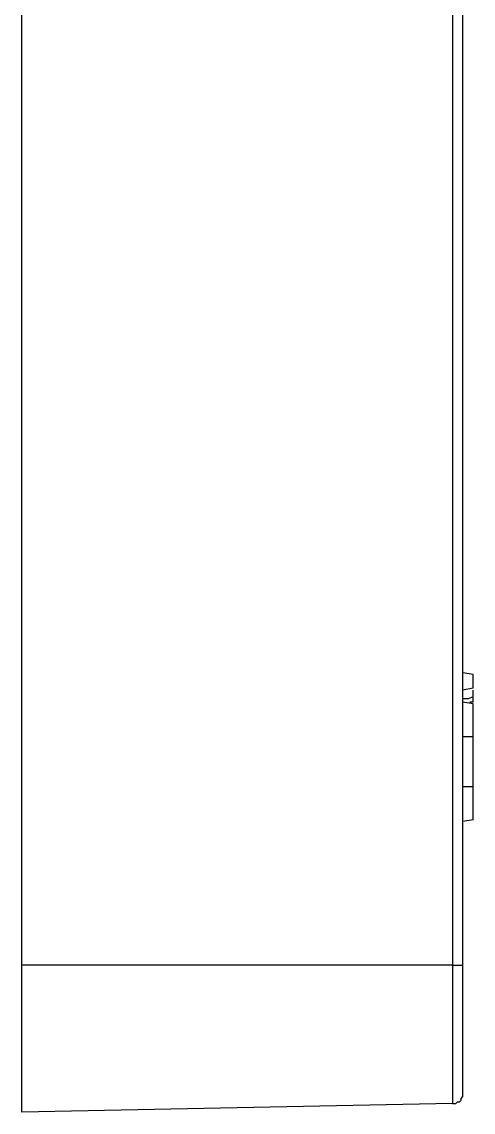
# Model space of a CAD drawing. Header units: centimetres. Extents: x -9.3 to 8.8, y -8.1 to 9.2.
# Drawn here: x 7.633 to 8.554, y -3.002 to -0.779 of the extents above; entities that cross this region are included whole.
import ezdxf

# ---------------------------------------------------------------- set-up
doc = ezdxf.new("R2010")
doc.units = ezdxf.units.CM
doc.header["$MEASUREMENT"] = 0
doc.layers.add('Camada 1', color=7, linetype='Continuous')

msp = doc.modelspace()

# ---------------------------------------------------------------- linework, layer by layer
at = {"layer": 'Camada 1', "color": 250, "lineweight": 25}
for points in [[(7.6334, -2.70228), (7.6334, -2.70228), (7.6334, 8.93939), (7.6334, 8.93939)], [(8.51182, 8.93939), (8.51182, 8.93939), (8.51182, -2.70228), (8.51182, -2.70228)], [(8.53299, -2.70228), (8.53299, -2.70228), (8.53299, 8.93939), (8.53299, 8.93939)], [(8.55415, -2.10961), (8.55415, -2.10961), (8.53299, -2.10608), (8.53299, -2.10608)], [(8.55415, -2.13783), (8.55415, -2.13783), (8.55415, -2.10961), (8.55415, -2.10961)], [(8.55415, -2.13783), (8.55415, -2.13783), (8.53299, -2.14136), (8.53299, -2.14136)], [(8.55415, -2.15547), (8.55415, -2.15547), (8.55415, -2.14136), (8.55415, -2.14136)], [(8.55415, -2.16605), (8.55415, -2.16605), (8.55415, -2.15547), (8.55415, -2.15547)], [(8.55415, -2.16958), (8.55415, -2.16958), (8.53299, -2.16605), (8.53299, -2.16605)], [(8.55415, -2.16605), (8.55415, -2.16605), (8.5471, -2.16605), (8.5471, -2.16605)], [(8.55415, -2.23661), (8.55415, -2.23661), (8.55415, -2.16958), (8.55415, -2.16958)], [(8.55415, -2.23661), (8.55415, -2.23661), (8.53299, -2.23661), (8.53299, -2.23661)], [(8.55415, -2.33892), (8.55415, -2.33892), (8.55415, -2.23661), (8.55415, -2.23661)], [(8.55415, -2.2613), (8.55415, -2.2613), (8.55415, -2.2613), (8.55415, -2.2613)], [(8.55415, -2.33892), (8.55415, -2.33892), (8.53299, -2.33892), (8.53299, -2.33892)], [(8.55415, -2.40594), (8.55415, -2.40594), (8.55415, -2.33892), (8.55415, -2.33892)], [(8.55415, -2.40594), (8.55415, -2.40594), (8.53299, -2.40947), (8.53299, -2.40947)], [(8.55415, -2.40594), (8.55415, -2.40594), (8.53299, -2.40947), (8.53299, -2.40947)], [(8.55415, -2.40594), (8.55415, -2.40594), (8.55415, -2.40594), (8.55415, -2.40594)], [(7.6334, -3.00214), (7.6334, -3.00214), (7.6334, -2.70228), (7.6334, -2.70228)], [(8.51182, -2.70228), (8.51182, -2.70228), (7.6334, -2.70228), (7.6334, -2.70228)], [(8.51182, -2.70228), (8.51182, -2.70228), (8.51182, -2.9845), (8.51182, -2.9845)], [(8.51182, -2.70228), (8.51182, -2.70228), (8.53299, -2.70228), (8.53299, -2.70228)], [(8.53299, -2.96686), (8.53299, -2.96686), (8.53299, -2.70228), (8.53299, -2.70228)], [(8.51182, -2.9845), (8.51182, -2.9845), (7.6334, -3.00214), (7.6334, -3.00214)]]:
    msp.add_open_spline(points, degree=3, dxfattribs=at)
for points, knots in [([(8.55415, -2.15547), (8.55415, -2.15547), (8.54357, -2.159), (8.54357, -2.159), (8.54357, -2.159), (8.53299, -2.159), (8.53299, -2.159)], [0, 0, 0, 0, 0.5, 0.5, 0.5, 1, 1, 1, 1]), ([(8.51182, -2.9845), (8.51182, -2.9845), (8.51887, -2.9845), (8.51887, -2.9845), (8.51887, -2.9845), (8.5224, -2.98097), (8.5224, -2.98097), (8.5224, -2.98097), (8.52593, -2.98097), (8.52593, -2.98097), (8.52593, -2.98097), (8.52946, -2.97744), (8.52946, -2.97744), (8.52946, -2.97744), (8.52946, -2.97392), (8.52946, -2.97392), (8.52946, -2.97392), (8.53299, -2.97039), (8.53299, -2.97039), (8.53299, -2.97039), (8.53299, -2.96686), (8.53299, -2.96686)], [0, 0, 0, 0, 0.1428571, 0.1428571, 0.1428571, 0.2857143, 0.2857143, 0.2857143, 0.4285714, 0.4285714, 0.4285714, 0.5714286, 0.5714286, 0.5714286, 0.7142857, 0.7142857, 0.7142857, 0.8571429, 0.8571429, 0.8571429, 1, 1, 1, 1])]:
    msp.add_open_spline(points, degree=3, knots=knots, dxfattribs=at)

doc.saveas('drawing.dxf')
